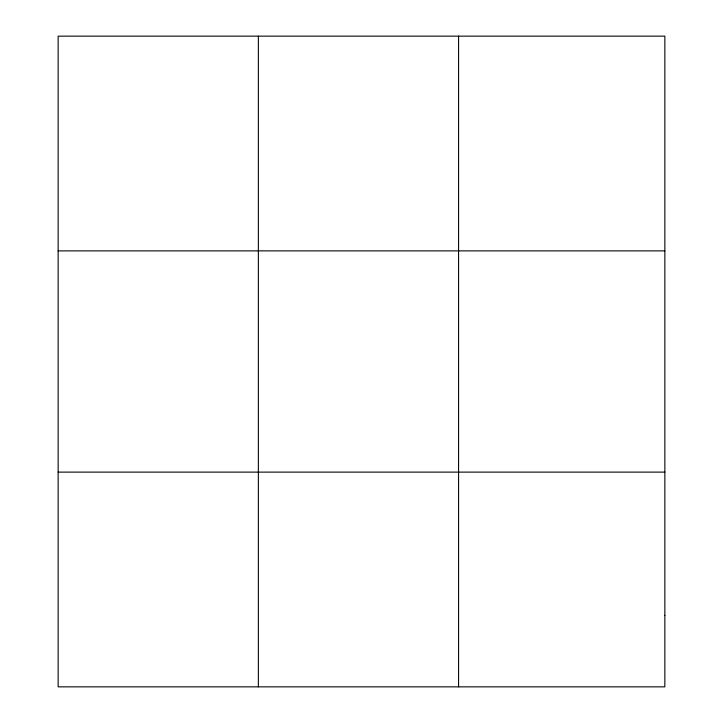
<?xml version="1.0" encoding="UTF-8"?>
<svg xmlns="http://www.w3.org/2000/svg" width="723" height="723" viewBox="0 0 723 723"><rect width="100%" height="100%" fill="white"/><g stroke="black" fill="none" stroke-linecap="round" stroke-linejoin="round"><path stroke-width="1.08" d="M258.364 686.85L258.364 36.15M458.572 686.85L458.572 36.15M58.147 250.881L664.853 250.881M58.147 472.119L664.853 472.119M664.853 615.273L664.853 686.85L58.147 686.85L58.147 36.15L664.853 36.15L664.853 615.273"/></g></svg>
